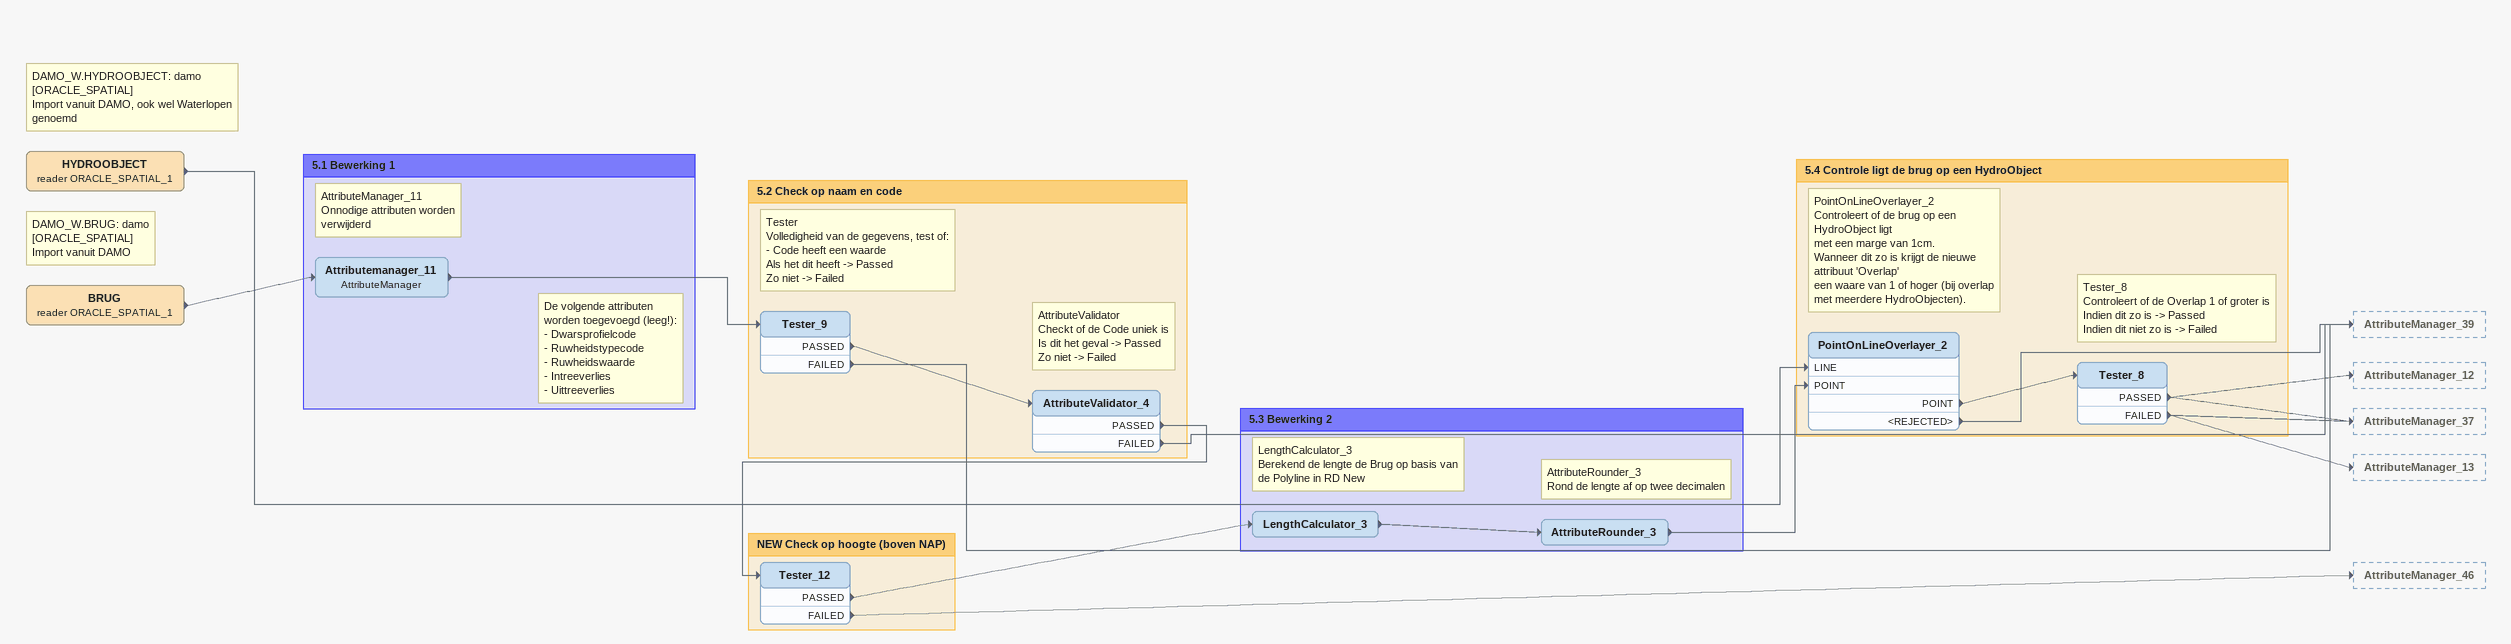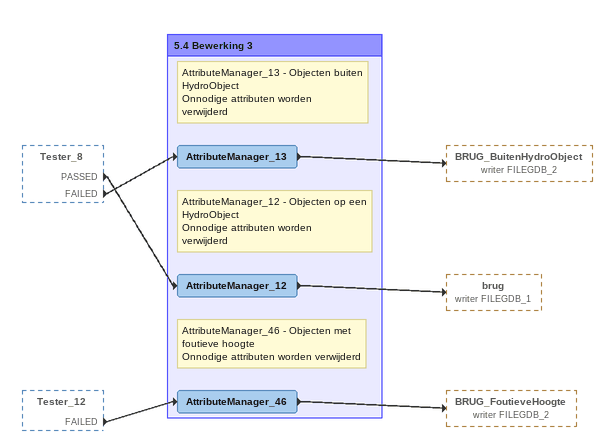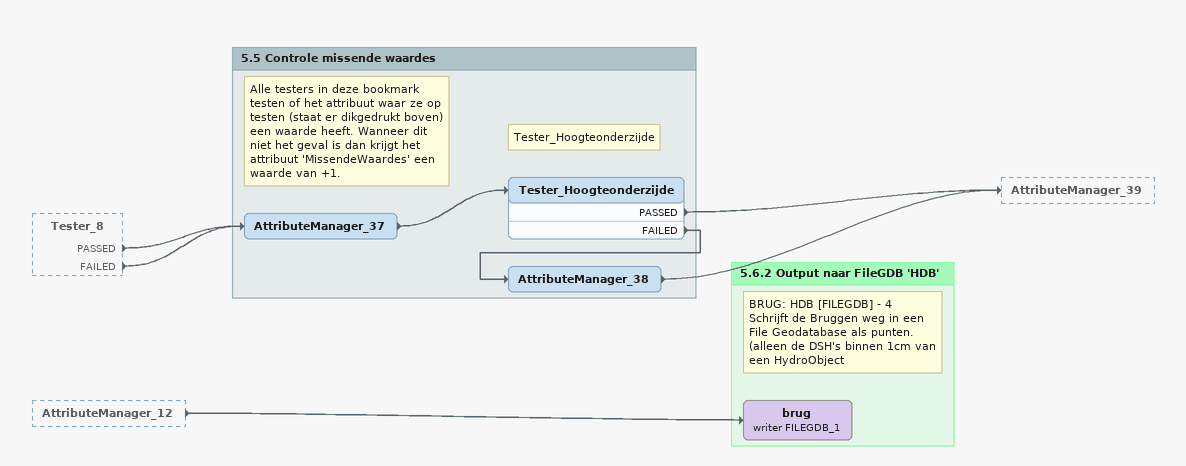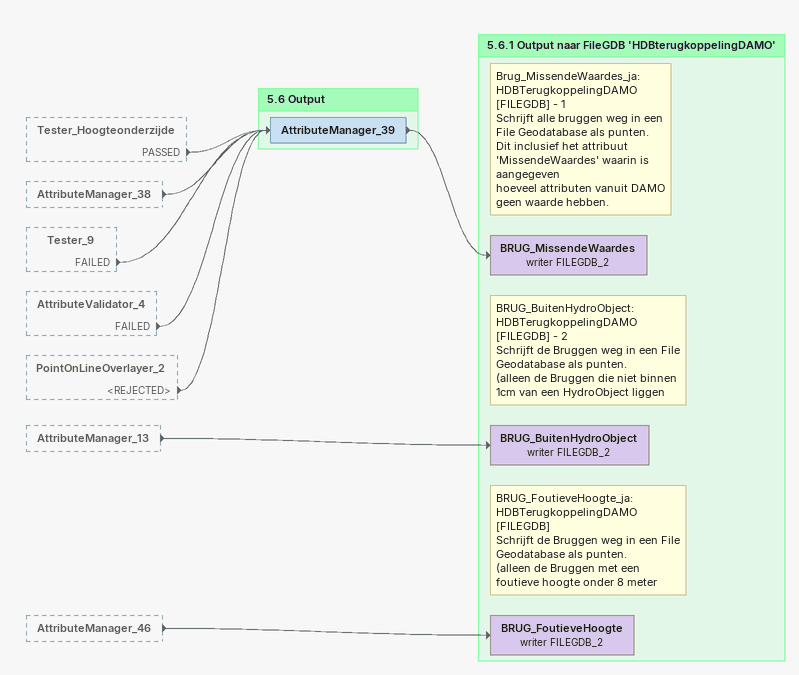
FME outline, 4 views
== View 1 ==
Note: DAMO_W.HYDROOBJECT: damo [ORACLE_SPATIAL] / Import vanuit DAMO, ook wel Waterlopen genoemd
HYDROOBJECT (reader ORACLE_SPATIAL_1)
    -> PointOnLineOverlayer_2 [LINE]
Note: DAMO_W.BRUG: damo [ORACLE_SPATIAL] / Import vanuit DAMO
BRUG (reader ORACLE_SPATIAL_1)
    -> Attributemanager_11

Bookmark: 5.1 Bewerking 1
Note: AttributeManager_11 / Onnodige attributen worden / verwijderd
Note: De volgende attributen / worden toegevoegd (leeg!): / - Dwarsprofielcode / - Ruwheidstypecode / - Ruwheidswaarde / - Intreeverlies / - Uittreeverlies
Attributemanager_11: AttributeManager
    -> Tester_9

Bookmark: 5.2 Check op naam en code
Note: Tester / Volledigheid van de gegevens, test of: / - Code heeft een waarde / Als het dit heeft -> Passed / Zo niet -> Failed
Tester_9
    PASSED -> AttributeValidator_4
    FAILED -> AttributeManager_39
Note: AttributeValidator / Checkt of de Code uniek is / Is dit het geval -> Passed / Zo niet -> Failed
AttributeValidator_4
    PASSED -> Tester_12
    FAILED -> AttributeManager_39

Bookmark: NEW Check op hoogte (boven NAP)
Tester_12
    PASSED -> LengthCalculator_3
    FAILED -> AttributeManager_46

Bookmark: 5.3 Bewerking 2
Note: LengthCalculator_3 / Berekend de lengte de Brug op basis van / de Polyline in RD New
LengthCalculator_3
    -> AttributeRounder_3
Note: AttributeRounder_3 / Rond de lengte af op twee decimalen
AttributeRounder_3
    -> PointOnLineOverlayer_2 [POINT]

Bookmark: 5.4 Controle ligt de brug op een HydroObject
Note: PointOnLineOverlayer_2 / Controleert of de brug op een HydroObject ligt / met een marge van 1cm. / Wanneer dit zo is krijgt de nieuwe attribuut 'Overlap' / een waare van 1 of hoger (bij overlap met meerdere HydroObjecten).
PointOnLineOverlayer_2
    POINT -> Tester_8
    <REJECTED> -> AttributeManager_39
Note: Tester_8 / Controleert of de Overlap 1 of groter is / Indien dit zo is -> Passed / Indien dit niet zo is -> Failed
Tester_8
    PASSED -> AttributeManager_12
    PASSED -> AttributeManager_37
    FAILED -> AttributeManager_13
    FAILED -> AttributeManager_37

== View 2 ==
Tester_8 [outside]
    PASSED -> AttributeManager_12
    FAILED -> AttributeManager_13
Tester_12 [outside]
    FAILED -> AttributeManager_46

Bookmark: 5.4 Bewerking 3
Note: AttributeManager_13 - Objecten buiten HydroObject / Onnodige attributen worden / verwijderd
AttributeManager_13
    -> BRUG_BuitenHydroObject (writer FILEGDB_2)
Note: AttributeManager_12 - Objecten op een HydroObject / Onnodige attributen worden / verwijderd
AttributeManager_12
    -> brug (writer FILEGDB_1)
Note: AttributeManager_46 - Objecten met foutieve hoogte / Onnodige attributen worden verwijderd
AttributeManager_46
    -> BRUG_FoutieveHoogte (writer FILEGDB_2)

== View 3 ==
Tester_8 [outside]
    PASSED -> AttributeManager_37
    FAILED -> AttributeManager_37
AttributeManager_12 [outside]
    -> brug (writer FILEGDB_1)

Bookmark: 5.5 Controle missende waardes
Note: Alle testers in deze bookmark testen of het attribuut waar ze op testen (staat er dikgedrukt boven) een waarde heeft. Wanneer dit niet het geval is dan krijgt het attribuut 'MissendeWaardes' een waarde van +1.
AttributeManager_37
    -> Tester_Hoogteonderzijde
Note: Tester_Hoogteonderzijde
Tester_Hoogteonderzijde
    PASSED -> AttributeManager_39
    FAILED -> AttributeManager_38
AttributeManager_38
    -> AttributeManager_39

Bookmark: 5.6.2 Output naar FileGDB 'HDB'
Note: BRUG: HDB [FILEGDB] - 4 / Schrijft de Bruggen weg in een File Geodatabase als punten. / (alleen de DSH's binnen 1cm van een HydroObject
brug (writer FILEGDB_1)

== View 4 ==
Tester_Hoogteonderzijde [outside]
    PASSED -> AttributeManager_39
AttributeManager_38 [outside]
    -> AttributeManager_39
Tester_9 [outside]
    FAILED -> AttributeManager_39
AttributeValidator_4 [outside]
    FAILED -> AttributeManager_39
PointOnLineOverlayer_2 [outside]
    <REJECTED> -> AttributeManager_39
AttributeManager_13 [outside]
    -> BRUG_BuitenHydroObject (writer FILEGDB_2)
AttributeManager_46 [outside]
    -> BRUG_FoutieveHoogte (writer FILEGDB_2)

Bookmark: 5.6 Output
AttributeManager_39
    -> BRUG_MissendeWaardes (writer FILEGDB_2)

Bookmark: 5.6.1 Output naar FileGDB 'HDBterugkoppelingDAMO'
Note: Brug_MissendeWaardes_ja: HDBTerugkoppelingDAMO [FILEGDB] - 1 / Schrijft alle bruggen weg in een File Geodatabase als punten. / Dit inclusief het attribuut 'MissendeWaardes' waarin is aangegeven / hoeveel attributen vanuit DAMO geen waarde hebben.
BRUG_MissendeWaardes (writer FILEGDB_2)
Note: BRUG_BuitenHydroObject: HDBTerugkoppelingDAMO [FILEGDB] - 2 / Schrijft de Bruggen weg in een File Geodatabase als punten. / (alleen de Bruggen die niet binnen 1cm van een HydroObject liggen
BRUG_BuitenHydroObject (writer FILEGDB_2)
Note: BRUG_FoutieveHoogte_ja: HDBTerugkoppelingDAMO [FILEGDB] / Schrijft de Bruggen weg in een File Geodatabase als punten. / (alleen de Bruggen met een foutieve hoogte onder 8 meter
BRUG_FoutieveHoogte (writer FILEGDB_2)
